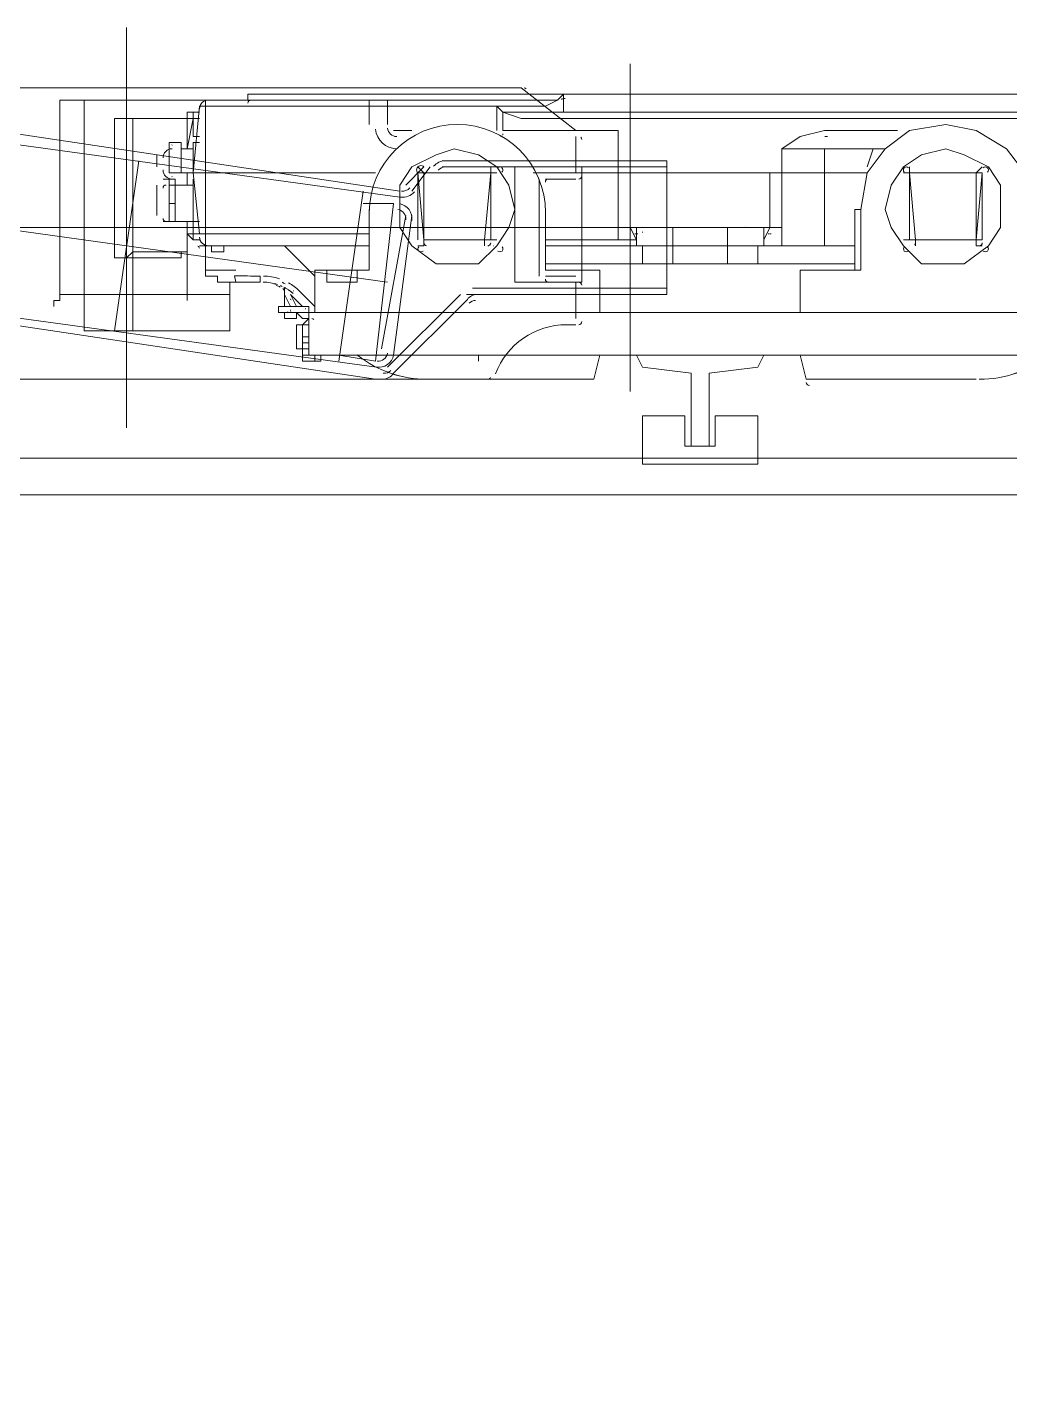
# Model space of a CAD drawing. Header units: millimetres. Extents: x -14819 to 43195, y -10328 to 20814.
# Drawn here: x 17872.6 to 17939.1, y 3873.6 to 3966.2 of the extents above; entities that cross this region are included whole.
import ezdxf

# ---------------------------------------------------------------- set-up
doc = ezdxf.new("R2010")
doc.units = ezdxf.units.MM
doc.layers.add('PDF _Géométrie', color=7, linetype='Continuous', true_color=0x231f20)

msp = doc.modelspace()

# ---------------------------------------------------------------- linework, layer by layer
at = {"layer": 'PDF _Géométrie', "color": 0, "lineweight": 0}
for points in [[(17879.313, 3939.083), (17879.313, 3966.183)], [(17879.313, 3939.083), (17879.313, 3966.183)], [(17913.398, 3963.719), (17913.398, 3941.547)], [(17913.398, 3963.719), (17913.398, 3941.547)], [(17909.702, 3959.209), (17906.006, 3962.08), (17851.394, 3962.08), (17849.337, 3959.209), (17849.337, 3956.332)], [(17909.702, 3959.209), (17906.006, 3962.08), (17851.394, 3962.08), (17849.337, 3959.209), (17849.337, 3956.332)], [(17886.299, 3961.26), (17874.798, 3961.26), (17874.798, 3949.352), (17874.798, 3947.702), (17874.385, 3947.702), (17874.385, 3947.295)], [(17886.299, 3961.26), (17874.798, 3961.26), (17874.798, 3949.352), (17874.798, 3947.702), (17874.385, 3947.702), (17874.385, 3947.295)], [(17886.706, 3948.94), (17886.299, 3948.94), (17886.299, 3945.656), (17876.442, 3945.656), (17876.442, 3961.26)], [(17886.706, 3948.94), (17886.299, 3948.94), (17886.299, 3945.656), (17876.442, 3945.656), (17876.442, 3961.26)], [(17882.19, 3957.971), (17882.19, 3957.564), (17882.19, 3957.152), (17882.19, 3956.739), (17882.19, 3956.332), (17883.009, 3956.332), (17883.829, 3956.332), (17884.241, 3960.848), (17884.654, 3960.848), (17884.654, 3961.26), (17906.419, 3961.26), (17908.47, 3961.26)], [(17882.19, 3957.971), (17882.19, 3957.564), (17882.19, 3957.152), (17882.19, 3956.739), (17882.19, 3956.332), (17883.009, 3956.332), (17883.829, 3956.332), (17884.241, 3960.848), (17884.654, 3960.848), (17884.654, 3961.26), (17906.419, 3961.26), (17908.47, 3961.26)], [(17895.737, 3961.26), (17895.737, 3960.848), (17884.654, 3960.848), (17884.654, 3956.332), (17883.829, 3956.332), (17883.416, 3956.332), (17883.416, 3955.513), (17883.416, 3956.332), (17883.416, 3955.513)], [(17895.737, 3961.26), (17895.737, 3960.848), (17884.654, 3960.848), (17884.654, 3956.332), (17883.829, 3956.332), (17883.416, 3956.332), (17883.416, 3955.513), (17883.416, 3956.332), (17883.416, 3955.513)], [(17886.299, 3961.26), (17886.299, 3961.26)], [(17886.299, 3961.26), (17886.299, 3961.26)], [(17887.525, 3961.26), (17887.525, 3961.667), (17948.715, 3961.667), (17949.122, 3960.435)], [(17887.525, 3961.26), (17887.525, 3961.667), (17948.715, 3961.667), (17949.122, 3960.435)], [(17896.969, 3961.26), (17896.969, 3960.848), (17896.149, 3960.848), (17895.737, 3960.848), (17895.737, 3959.616)], [(17896.969, 3961.26), (17896.969, 3960.848), (17896.149, 3960.848), (17895.737, 3960.848), (17895.737, 3959.616)], [(17908.877, 3960.435), (17908.877, 3960.848), (17908.877, 3961.667), (17908.47, 3961.26), (17907.651, 3960.848), (17906.419, 3960.848), (17896.969, 3960.848), (17896.969, 3959.616)], [(17908.877, 3960.435), (17908.877, 3960.848), (17908.877, 3961.667), (17908.47, 3961.26), (17907.651, 3960.848), (17906.419, 3960.848), (17896.969, 3960.848), (17896.969, 3959.616)], [(17904.367, 3960.848), (17904.774, 3960.435), (17904.367, 3960.848), (17904.367, 3959.209)], [(17904.367, 3960.848), (17904.774, 3960.435), (17904.367, 3960.848), (17904.367, 3959.209)], [(17908.877, 3961.667), (17908.877, 3961.667)], [(17908.877, 3961.667), (17908.877, 3961.667)], [(17908.877, 3961.667), (17908.877, 3961.667)], [(17908.877, 3961.667), (17908.877, 3961.667)], [(17908.877, 3961.667), (17908.877, 3961.667)], [(17908.877, 3961.667), (17908.877, 3961.667)], [(17908.877, 3961.667), (17908.877, 3961.667)], [(17908.877, 3961.667), (17908.877, 3961.667)], [(17862.07, 3960.435), (17864.941, 3960.022), (17897.794, 3955.1)], [(17862.07, 3960.435), (17864.941, 3960.022), (17897.794, 3955.1)], [(17883.009, 3950.991), (17883.009, 3950.579), (17878.494, 3950.579), (17878.494, 3960.022), (17883.416, 3960.022), (17883.829, 3960.022), (17883.416, 3957.971), (17883.416, 3959.616)], [(17883.009, 3950.991), (17883.009, 3950.579), (17878.494, 3950.579), (17878.494, 3960.022), (17883.416, 3960.022), (17883.829, 3960.022), (17883.416, 3957.971), (17883.416, 3959.616)], [(17879.726, 3960.022), (17879.726, 3950.991), (17883.416, 3950.991), (17883.416, 3953.043), (17883.416, 3947.702), (17883.416, 3952.223), (17883.416, 3953.043)], [(17879.726, 3960.022), (17879.726, 3950.991), (17883.416, 3950.991), (17883.416, 3953.043), (17883.416, 3947.702), (17883.416, 3952.223), (17883.416, 3953.043)], [(17883.416, 3960.022), (17883.416, 3957.971), (17883.416, 3960.435), (17883.829, 3960.435), (17884.241, 3960.435)], [(17883.416, 3960.022), (17883.416, 3957.971), (17883.416, 3960.435), (17883.829, 3960.435), (17884.241, 3960.435)], [(17884.241, 3958.796), (17883.829, 3958.796), (17883.829, 3960.022), (17884.241, 3960.022), (17883.829, 3960.022), (17883.829, 3960.435)], [(17884.241, 3958.796), (17883.829, 3958.796), (17883.829, 3960.022), (17884.241, 3960.022), (17883.829, 3960.022), (17883.829, 3960.435)], [(17883.829, 3960.022), (17883.829, 3960.022)], [(17883.829, 3960.022), (17883.829, 3960.022)], [(17945.019, 3960.435), (17945.019, 3960.022), (17943.374, 3960.022), (17906.006, 3960.022), (17904.774, 3960.435), (17906.419, 3960.435), (17951.999, 3960.435), (17952.818, 3960.435), (17952.818, 3956.332), (17952.818, 3952.223), (17952.406, 3951.811), (17951.999, 3951.811)], [(17912.579, 3951.811), (17912.579, 3956.332), (17912.579, 3959.209), (17904.774, 3959.209), (17904.774, 3960.435)], [(17945.019, 3960.435), (17945.019, 3960.022), (17943.374, 3960.022), (17906.006, 3960.022), (17904.774, 3960.435), (17906.419, 3960.435), (17951.999, 3960.435), (17952.818, 3960.435), (17952.818, 3956.332), (17952.818, 3952.223), (17952.406, 3951.811), (17951.999, 3951.811)], [(17912.579, 3951.811), (17912.579, 3956.332), (17912.579, 3959.209), (17904.774, 3959.209), (17904.774, 3960.435)], [(17861.652, 3959.616), (17864.941, 3959.209), (17897.794, 3954.687)], [(17861.652, 3959.616), (17864.941, 3959.209), (17897.794, 3954.687)], [(17883.416, 3959.616), (17883.416, 3959.616)], [(17883.416, 3959.616), (17883.416, 3959.616)], [(17883.416, 3959.209), (17883.416, 3959.209)], [(17883.416, 3959.209), (17883.416, 3959.209)], [(17898.619, 3959.209), (17897.381, 3959.209)], [(17898.619, 3959.209), (17897.381, 3959.209)], [(17931.467, 3959.209), (17926.544, 3959.209), (17924.894, 3958.796), (17923.662, 3957.971)], [(17931.467, 3959.209), (17926.544, 3959.209), (17924.894, 3958.796), (17923.662, 3957.971)], [(17929.002, 3953.868), (17929.415, 3956.332), (17930.641, 3957.971), (17932.292, 3959.209), (17934.75, 3959.616), (17936.802, 3959.209), (17938.859, 3957.971), (17940.091, 3956.332), (17940.498, 3953.868), (17940.498, 3949.759), (17944.2, 3949.759), (17944.2, 3946.888)], [(17929.002, 3953.868), (17929.415, 3956.332), (17930.641, 3957.971), (17932.292, 3959.209), (17934.75, 3959.616), (17936.802, 3959.209), (17938.859, 3957.971), (17940.091, 3956.332), (17940.498, 3953.868), (17940.498, 3949.759), (17944.2, 3949.759), (17944.2, 3946.888)], [(17882.19, 3958.384), (17882.19, 3958.384)], [(17882.19, 3958.384), (17882.19, 3958.384)], [(17883.009, 3956.332), (17883.009, 3958.384)], [(17883.009, 3956.332), (17883.009, 3958.384)], [(17883.829, 3958.796), (17883.829, 3958.796)], [(17883.829, 3958.796), (17883.829, 3958.796)], [(17884.241, 3952.223), (17883.829, 3956.332), (17883.829, 3958.384), (17884.241, 3958.384)], [(17884.241, 3952.223), (17883.829, 3956.332), (17883.829, 3958.384), (17884.241, 3958.384)], [(17906.831, 3956.332), (17909.702, 3956.332), (17909.702, 3958.796)], [(17906.831, 3956.332), (17909.702, 3956.332), (17909.702, 3958.796)], [(17878.494, 3945.656), (17880.138, 3957.152)], [(17878.494, 3945.656), (17880.138, 3957.152)], [(17879.726, 3945.656), (17879.726, 3957.152)], [(17879.726, 3945.656), (17879.726, 3957.152)], [(17881.365, 3957.564), (17881.365, 3956.739)], [(17881.365, 3957.564), (17881.365, 3956.739)], [(17882.19, 3957.971), (17882.19, 3957.971)], [(17882.19, 3957.971), (17882.19, 3957.971)], [(17882.19, 3957.564), (17882.19, 3957.564)], [(17882.19, 3957.564), (17882.19, 3957.564)], [(17883.829, 3957.971), (17883.009, 3957.971)], [(17883.829, 3957.971), (17883.009, 3957.971)], [(17883.416, 3957.971), (17883.416, 3957.971)], [(17883.416, 3957.971), (17883.416, 3957.971)], [(17897.381, 3957.971), (17897.381, 3957.971)], [(17897.381, 3957.971), (17897.381, 3957.971)], [(17902.316, 3948.114), (17915.862, 3948.114), (17915.862, 3957.152), (17900.671, 3957.152)], [(17902.316, 3948.114), (17915.862, 3948.114), (17915.862, 3957.152), (17900.671, 3957.152)], [(17929.415, 3956.739), (17929.828, 3957.971), (17926.544, 3957.971), (17923.662, 3957.971), (17923.662, 3956.332), (17912.579, 3956.332), (17909.702, 3956.332)], [(17929.415, 3956.739), (17929.828, 3957.971), (17926.544, 3957.971), (17923.662, 3957.971), (17923.662, 3956.332), (17912.579, 3956.332), (17909.702, 3956.332)], [(17926.544, 3957.971), (17926.544, 3956.332), (17926.544, 3951.811), (17926.544, 3951.404)], [(17926.544, 3957.971), (17926.544, 3956.332), (17926.544, 3951.811), (17926.544, 3951.404)], [(17929.828, 3957.971), (17930.234, 3957.971), (17930.641, 3957.971)], [(17929.828, 3957.971), (17930.234, 3957.971), (17930.641, 3957.971)], [(17930.234, 3957.971), (17930.234, 3957.971)], [(17930.234, 3957.971), (17930.234, 3957.971)], [(17882.19, 3956.739), (17882.19, 3956.739)], [(17882.19, 3956.739), (17882.19, 3956.739)], [(17896.149, 3956.332), (17884.654, 3956.332), (17884.654, 3952.223), (17884.241, 3952.223), (17883.829, 3952.223), (17883.829, 3953.043), (17883.829, 3955.919), (17883.829, 3955.513), (17883.009, 3955.513), (17882.603, 3955.513), (17882.19, 3955.513), (17882.19, 3955.919)], [(17882.19, 3956.332), (17882.19, 3956.332)], [(17882.19, 3956.332), (17882.19, 3956.332)], [(17882.19, 3956.332), (17882.19, 3956.332)], [(17896.149, 3956.332), (17884.654, 3956.332), (17884.654, 3952.223), (17884.241, 3952.223), (17883.829, 3952.223), (17883.829, 3953.043), (17883.829, 3955.919), (17883.829, 3955.513), (17883.009, 3955.513), (17882.603, 3955.513), (17882.19, 3955.513), (17882.19, 3955.919)], [(17882.19, 3956.332), (17882.19, 3956.332)], [(17882.19, 3956.332), (17882.19, 3956.332)], [(17882.19, 3956.332), (17882.19, 3956.332)], [(17883.416, 3956.332), (17883.416, 3956.332)], [(17883.416, 3956.332), (17883.416, 3956.332)], [(17883.416, 3956.332), (17883.416, 3956.332)], [(17883.416, 3956.332), (17883.416, 3956.332)], [(17883.829, 3956.332), (17883.829, 3956.332)], [(17883.829, 3956.332), (17883.829, 3956.332)], [(17898.619, 3955.1), (17899.846, 3956.739)], [(17898.619, 3955.1), (17899.846, 3956.739)], [(17899.026, 3956.739), (17899.433, 3956.332), (17899.433, 3951.811), (17903.542, 3951.811), (17903.954, 3956.332), (17903.954, 3951.811), (17903.542, 3951.811), (17903.542, 3951.404)], [(17899.026, 3956.739), (17899.433, 3956.332), (17899.433, 3951.811), (17903.542, 3951.811), (17903.954, 3956.332), (17903.954, 3951.811), (17903.542, 3951.811), (17903.542, 3951.404)], [(17899.026, 3956.332), (17899.026, 3956.332)], [(17903.954, 3956.332), (17904.367, 3956.332), (17899.026, 3956.332), (17899.026, 3951.811)], [(17899.026, 3956.332), (17899.026, 3956.332)], [(17903.954, 3956.332), (17904.367, 3956.332), (17899.026, 3956.332), (17899.026, 3951.811)], [(17900.671, 3956.739), (17915.862, 3956.739)], [(17900.671, 3956.739), (17915.862, 3956.739)], [(17903.954, 3956.739), (17903.954, 3956.332), (17903.954, 3951.811), (17904.367, 3951.811)], [(17903.954, 3956.739), (17903.954, 3956.332), (17903.954, 3951.811), (17904.367, 3951.811)], [(17913.398, 3956.332), (17913.398, 3952.636), (17913.811, 3951.811)], [(17913.398, 3956.332), (17913.398, 3952.636), (17913.811, 3951.811)], [(17928.596, 3951.404), (17922.435, 3951.404), (17922.435, 3951.811), (17922.842, 3952.636), (17922.842, 3956.332)], [(17928.596, 3951.404), (17922.435, 3951.404), (17922.435, 3951.811), (17922.842, 3952.636), (17922.842, 3956.332)], [(17929.415, 3956.332), (17926.544, 3956.332), (17923.662, 3956.332), (17923.662, 3951.811), (17923.662, 3951.404)], [(17929.415, 3956.332), (17926.544, 3956.332), (17923.662, 3956.332), (17923.662, 3951.811), (17923.662, 3951.404)], [(17932.292, 3956.739), (17932.292, 3956.332), (17931.879, 3956.332), (17937.214, 3956.332), (17936.802, 3951.811), (17936.802, 3956.332), (17937.214, 3956.739)], [(17932.292, 3956.739), (17932.292, 3956.332), (17931.879, 3956.332), (17937.214, 3956.332), (17936.802, 3951.811), (17936.802, 3956.332), (17937.214, 3956.739)], [(17932.292, 3956.332), (17932.292, 3951.811), (17932.292, 3956.332), (17932.699, 3951.811), (17932.292, 3951.811), (17931.879, 3951.811)], [(17932.292, 3956.332), (17932.292, 3951.811), (17932.292, 3956.332), (17932.699, 3951.811), (17932.292, 3951.811), (17931.879, 3951.811)], [(17937.214, 3956.332), (17937.214, 3951.811), (17936.802, 3951.811)], [(17937.214, 3956.332), (17937.214, 3951.811), (17936.802, 3951.811)], [(17937.214, 3956.332), (17937.214, 3956.332)], [(17937.214, 3956.332), (17937.214, 3956.332)], [(17881.365, 3955.513), (17881.365, 3953.455)], [(17881.365, 3955.513), (17881.365, 3953.455)], [(17881.777, 3955.919), (17882.19, 3955.919), (17882.603, 3955.919), (17882.603, 3955.513), (17882.603, 3955.1), (17882.603, 3954.275), (17882.603, 3953.455), (17882.603, 3953.043), (17882.19, 3953.043), (17881.777, 3953.043)], [(17881.777, 3955.919), (17882.19, 3955.919), (17882.603, 3955.919), (17882.603, 3955.513), (17882.603, 3955.1), (17882.603, 3954.275), (17882.603, 3953.455), (17882.603, 3953.043), (17882.19, 3953.043), (17881.777, 3953.043)], [(17882.19, 3955.919), (17882.19, 3955.919)], [(17882.19, 3955.919), (17882.19, 3955.919)], [(17884.241, 3953.043), (17883.829, 3953.043), (17883.009, 3953.043), (17882.603, 3953.043), (17882.19, 3953.043), (17882.19, 3954.275), (17882.19, 3955.513)], [(17884.241, 3953.043), (17883.829, 3953.043), (17883.009, 3953.043), (17882.603, 3953.043), (17882.19, 3953.043), (17882.19, 3954.275), (17882.19, 3955.513)], [(17883.009, 3955.513), (17883.009, 3955.513)], [(17883.009, 3955.513), (17883.009, 3955.513)], [(17883.829, 3955.919), (17883.829, 3955.919)], [(17883.829, 3955.919), (17883.829, 3955.919)], [(17883.829, 3955.513), (17883.829, 3955.1), (17883.829, 3954.275), (17883.829, 3953.455), (17883.829, 3953.043)], [(17883.829, 3955.513), (17883.829, 3955.1), (17883.829, 3954.275), (17883.829, 3953.455), (17883.829, 3953.043)], [(17907.238, 3949.352), (17907.238, 3955.919)], [(17907.238, 3949.352), (17907.238, 3955.919)], [(17907.651, 3955.919), (17909.702, 3955.919)], [(17907.651, 3955.919), (17909.702, 3955.919)], [(17895.33, 3955.1), (17893.685, 3943.599)], [(17895.33, 3955.1), (17893.685, 3943.599)], [(17896.969, 3948.94), (17861.652, 3953.868)], [(17896.969, 3948.94), (17861.652, 3953.868)], [(17882.19, 3954.275), (17882.19, 3954.275)], [(17882.19, 3954.275), (17882.19, 3954.275)], [(17882.603, 3954.275), (17882.603, 3954.275)], [(17882.603, 3954.275), (17882.603, 3954.275)], [(17883.829, 3954.275), (17883.829, 3954.275)], [(17883.829, 3954.275), (17883.829, 3954.275)], [(17893.685, 3944.006), (17896.149, 3943.599), (17897.381, 3954.275), (17895.33, 3954.275)], [(17893.685, 3944.006), (17896.149, 3943.599), (17897.381, 3954.275), (17895.33, 3954.275)], [(17895.737, 3953.868), (17895.737, 3953.868)], [(17895.737, 3953.868), (17895.737, 3953.868)], [(17896.562, 3944.424), (17898.207, 3953.455)], [(17896.562, 3944.424), (17898.207, 3953.455)], [(17911.341, 3946.888), (17911.341, 3949.759), (17907.651, 3949.759), (17907.651, 3953.868)], [(17911.341, 3946.888), (17911.341, 3949.759), (17907.651, 3949.759), (17907.651, 3953.868)], [(17924.894, 3949.759), (17928.596, 3949.759), (17928.596, 3953.868), (17929.002, 3953.868), (17929.002, 3949.759), (17924.894, 3949.759), (17924.894, 3946.888)], [(17924.894, 3949.759), (17928.596, 3949.759), (17928.596, 3953.868), (17929.002, 3953.868), (17929.002, 3949.759), (17924.894, 3949.759), (17924.894, 3946.888)], [(17923.662, 3952.636), (17834.965, 3952.636)], [(17923.662, 3952.636), (17834.965, 3952.636)], [(17846.053, 3952.636), (17912.166, 3952.636)], [(17846.053, 3952.636), (17912.166, 3952.636)], [(17882.19, 3953.043), (17882.19, 3953.043)], [(17882.19, 3953.043), (17882.19, 3953.043)], [(17882.19, 3953.043), (17882.19, 3953.043)], [(17882.19, 3953.043), (17882.19, 3953.043)], [(17882.603, 3953.043), (17882.603, 3953.043)], [(17882.603, 3953.043), (17882.603, 3953.043)], [(17883.009, 3953.043), (17883.009, 3953.043)], [(17883.009, 3953.043), (17883.009, 3953.043)], [(17883.829, 3953.043), (17883.829, 3953.043)], [(17883.829, 3953.043), (17883.829, 3953.043)], [(17908.063, 3952.636), (17908.063, 3952.636)], [(17908.063, 3952.636), (17908.063, 3952.636)], [(17922.435, 3952.636), (17922.435, 3951.404), (17913.811, 3951.404), (17913.811, 3952.636), (17914.218, 3952.636), (17915.037, 3952.636)], [(17913.811, 3952.636), (17913.811, 3952.636)], [(17913.811, 3952.636), (17913.811, 3952.636)], [(17922.435, 3952.636), (17922.435, 3951.404), (17913.811, 3951.404), (17913.811, 3952.636), (17914.218, 3952.636), (17915.037, 3952.636)], [(17913.811, 3952.636), (17913.811, 3952.636)], [(17913.811, 3952.636), (17913.811, 3952.636)], [(17915.45, 3952.636), (17915.862, 3952.636), (17920.384, 3952.636), (17920.785, 3952.636)], [(17915.45, 3952.636), (17915.45, 3952.636)], [(17915.45, 3952.636), (17915.862, 3952.636), (17920.384, 3952.636), (17920.785, 3952.636)], [(17915.45, 3952.636), (17915.45, 3952.636)], [(17915.862, 3952.636), (17915.862, 3952.636)], [(17915.862, 3952.636), (17915.862, 3952.636)], [(17919.971, 3952.636), (17919.971, 3951.404), (17919.971, 3950.172), (17916.275, 3950.172), (17916.275, 3951.404), (17916.275, 3952.636)], [(17919.971, 3952.636), (17919.971, 3951.404), (17919.971, 3950.172), (17916.275, 3950.172), (17916.275, 3951.404), (17916.275, 3952.636)], [(17921.197, 3952.636), (17922.023, 3952.636)], [(17921.197, 3952.636), (17922.023, 3952.636)], [(17922.435, 3952.636), (17922.435, 3952.636)], [(17922.435, 3952.636), (17922.435, 3952.636)], [(17883.829, 3951.811), (17883.829, 3952.223), (17883.416, 3952.223), (17883.829, 3951.811), (17884.241, 3951.811)], [(17883.829, 3951.811), (17883.829, 3952.223), (17883.416, 3952.223), (17883.829, 3951.811), (17884.241, 3951.811)], [(17883.829, 3951.811), (17883.829, 3951.811)], [(17883.829, 3951.811), (17883.829, 3951.811)], [(17884.241, 3952.223), (17884.241, 3952.223)], [(17884.241, 3952.223), (17884.241, 3952.223)], [(17884.241, 3952.223), (17884.241, 3952.223)], [(17884.241, 3952.223), (17884.241, 3952.223)], [(17884.241, 3951.811), (17884.241, 3951.811)], [(17884.241, 3951.811), (17884.241, 3951.811)], [(17895.737, 3952.223), (17884.654, 3952.223), (17884.654, 3951.404), (17895.737, 3951.404)], [(17895.737, 3952.223), (17884.654, 3952.223), (17884.654, 3951.404), (17895.737, 3951.404)], [(17899.026, 3951.811), (17899.026, 3951.811)], [(17899.026, 3951.811), (17899.026, 3951.811)], [(17899.433, 3951.811), (17899.433, 3951.811)], [(17899.433, 3951.811), (17899.433, 3951.811)], [(17903.954, 3951.811), (17903.954, 3951.811)], [(17903.954, 3951.811), (17903.954, 3951.811)], [(17913.811, 3952.223), (17913.811, 3951.811), (17912.579, 3951.811), (17909.702, 3951.811), (17907.651, 3951.811)], [(17913.811, 3952.223), (17913.811, 3951.811), (17912.579, 3951.811), (17909.702, 3951.811), (17907.651, 3951.811)], [(17913.811, 3951.811), (17913.811, 3951.811)], [(17913.811, 3951.811), (17913.811, 3951.811)], [(17922.435, 3951.811), (17922.435, 3951.811)], [(17922.435, 3951.811), (17922.435, 3951.811)], [(17936.802, 3951.811), (17936.802, 3951.811)], [(17936.802, 3951.811), (17936.802, 3951.811)], [(17937.214, 3951.811), (17937.214, 3951.811)], [(17937.214, 3951.811), (17937.214, 3951.811)], [(17879.726, 3950.991), (17879.313, 3950.579), (17878.494, 3950.579)], [(17879.726, 3950.991), (17879.313, 3950.579), (17878.494, 3950.579)], [(17884.241, 3951.404), (17885.067, 3951.404), (17885.067, 3950.991), (17885.886, 3950.991), (17885.886, 3951.404), (17889.989, 3951.404), (17892.046, 3949.352)], [(17884.241, 3951.404), (17884.241, 3951.404)], [(17884.241, 3951.404), (17884.241, 3951.404)], [(17884.241, 3951.404), (17885.067, 3951.404), (17885.067, 3950.991), (17885.886, 3950.991), (17885.886, 3951.404), (17889.989, 3951.404), (17892.046, 3949.352)], [(17884.241, 3951.404), (17884.241, 3951.404)], [(17884.241, 3951.404), (17884.241, 3951.404)], [(17885.067, 3950.991), (17885.067, 3950.991)], [(17885.067, 3950.991), (17885.067, 3950.991)], [(17885.886, 3950.991), (17885.886, 3950.991)], [(17885.886, 3950.991), (17885.886, 3950.991)], [(17903.954, 3951.404), (17903.954, 3951.404)], [(17903.954, 3951.404), (17903.954, 3951.404)], [(17928.596, 3950.172), (17907.651, 3950.172), (17914.218, 3950.172), (17914.218, 3951.404), (17907.651, 3951.404)], [(17928.596, 3950.172), (17907.651, 3950.172), (17914.218, 3950.172), (17914.218, 3951.404), (17907.651, 3951.404)], [(17919.971, 3951.404), (17916.275, 3951.404)], [(17919.971, 3951.404), (17916.275, 3951.404)], [(17922.023, 3951.404), (17922.023, 3950.172), (17920.384, 3950.172)], [(17922.023, 3951.404), (17922.023, 3950.172), (17920.384, 3950.172)], [(17932.292, 3951.404), (17932.292, 3951.404)], [(17932.292, 3951.404), (17932.292, 3951.404)], [(17886.706, 3949.759), (17884.654, 3949.759)], [(17886.706, 3949.759), (17884.654, 3949.759)], [(17886.706, 3949.759), (17886.706, 3949.759)], [(17886.706, 3949.759), (17886.706, 3949.759)], [(17892.046, 3949.759), (17892.046, 3949.759)], [(17892.046, 3949.759), (17892.046, 3949.759)], [(17892.046, 3946.888), (17892.046, 3949.759)], [(17892.046, 3949.759), (17892.046, 3949.759)], [(17892.046, 3949.759), (17892.046, 3949.759)], [(17892.046, 3949.759), (17892.046, 3949.759)], [(17892.046, 3946.888), (17892.046, 3949.759)], [(17892.046, 3949.759), (17892.046, 3949.759)], [(17892.872, 3949.759), (17892.872, 3949.759)], [(17892.872, 3949.759), (17892.872, 3949.759)], [(17892.872, 3949.759), (17892.872, 3949.759)], [(17892.872, 3949.759), (17892.872, 3949.759)], [(17894.923, 3949.759), (17894.923, 3949.759)], [(17894.923, 3949.759), (17894.923, 3949.759)], [(17894.923, 3949.759), (17894.923, 3949.759)], [(17894.923, 3949.759), (17894.923, 3949.759)], [(17895.737, 3949.759), (17895.737, 3949.759)], [(17895.737, 3949.759), (17895.737, 3949.759)], [(17911.341, 3949.759), (17911.341, 3949.759)], [(17911.341, 3949.759), (17911.341, 3949.759)], [(17916.275, 3950.172), (17914.218, 3950.172), (17915.862, 3950.172)], [(17914.218, 3950.172), (17914.218, 3950.172)], [(17916.275, 3950.172), (17914.218, 3950.172), (17915.862, 3950.172)], [(17914.218, 3950.172), (17914.218, 3950.172)], [(17915.862, 3950.172), (17915.862, 3950.172)], [(17915.862, 3950.172), (17915.862, 3950.172)], [(17920.384, 3950.172), (17920.384, 3950.172)], [(17920.384, 3950.172), (17920.384, 3950.172)], [(17922.023, 3950.172), (17922.023, 3950.172)], [(17922.023, 3950.172), (17922.023, 3950.172)], [(17924.894, 3949.759), (17924.894, 3949.759)], [(17924.894, 3949.759), (17924.894, 3949.759)], [(17924.894, 3949.759), (17924.894, 3949.759)], [(17924.894, 3949.759), (17924.894, 3949.759)], [(17885.474, 3948.94), (17885.886, 3948.94), (17886.299, 3948.94)], [(17885.474, 3948.94), (17885.886, 3948.94), (17886.299, 3948.94)], [(17885.886, 3948.94), (17885.886, 3948.94)], [(17885.886, 3948.94), (17885.886, 3948.94)], [(17885.886, 3948.94), (17885.886, 3948.94)], [(17885.886, 3948.94), (17885.886, 3948.94)], [(17886.299, 3948.94), (17886.299, 3948.94)], [(17886.299, 3948.94), (17886.299, 3948.94)], [(17886.706, 3948.94), (17886.706, 3948.94)], [(17886.706, 3948.94), (17886.706, 3948.94)], [(17892.872, 3948.94), (17892.872, 3948.94)], [(17892.872, 3948.94), (17892.872, 3948.94)], [(17894.923, 3948.94), (17894.923, 3948.94)], [(17894.923, 3948.94), (17894.923, 3948.94)], [(17909.702, 3949.352), (17907.651, 3949.352)], [(17909.702, 3949.352), (17907.651, 3949.352)], [(17909.702, 3946.476), (17909.702, 3948.94)], [(17909.702, 3946.476), (17909.702, 3948.94)], [(17896.149, 3942.367), (17863.302, 3947.295), (17857.961, 3948.114), (17843.996, 3948.114)], [(17896.149, 3942.367), (17863.302, 3947.295), (17857.961, 3948.114), (17843.996, 3948.114)], [(17874.798, 3948.114), (17883.416, 3948.114), (17886.299, 3948.114)], [(17874.798, 3948.114), (17883.416, 3948.114), (17886.299, 3948.114)], [(17883.416, 3948.114), (17883.416, 3948.114)], [(17883.416, 3948.114), (17883.416, 3948.114)], [(17944.607, 3946.888), (17891.634, 3946.888), (17889.582, 3946.888), (17889.582, 3947.295), (17891.221, 3947.295), (17890.402, 3948.114), (17890.814, 3947.295), (17890.402, 3947.295), (17889.989, 3948.114), (17889.989, 3948.527), (17889.989, 3947.295)], [(17944.607, 3946.888), (17891.634, 3946.888), (17889.582, 3946.888), (17889.582, 3947.295), (17891.221, 3947.295), (17890.402, 3948.114), (17890.814, 3947.295), (17890.402, 3947.295), (17889.989, 3948.114), (17889.989, 3948.527), (17889.989, 3947.295)], [(17889.989, 3948.527), (17889.989, 3948.527)], [(17889.989, 3948.527), (17889.989, 3948.527)], [(17889.989, 3948.527), (17889.989, 3948.527)], [(17889.989, 3948.527), (17889.989, 3948.527)], [(17890.402, 3948.114), (17890.402, 3948.114)], [(17890.402, 3948.114), (17890.402, 3948.114)], [(17892.046, 3947.295), (17890.814, 3948.527)], [(17892.046, 3947.295), (17890.814, 3948.527)], [(17892.453, 3944.006), (17892.453, 3943.599), (17892.046, 3943.599), (17892.046, 3944.006), (17891.634, 3944.006), (17944.607, 3944.006), (17944.607, 3946.888), (17945.839, 3948.114)], [(17892.453, 3944.006), (17892.453, 3943.599), (17892.046, 3943.599), (17892.046, 3944.006), (17891.634, 3944.006), (17944.607, 3944.006), (17944.607, 3946.888), (17945.839, 3948.114)], [(17901.897, 3948.114), (17896.969, 3943.192)], [(17901.897, 3948.114), (17896.969, 3943.192)], [(17915.862, 3948.527), (17902.722, 3948.527)], [(17915.862, 3948.527), (17902.722, 3948.527)], [(17915.862, 3948.114), (17902.722, 3948.114)], [(17915.862, 3948.114), (17902.722, 3948.114)], [(17883.416, 3947.702), (17883.416, 3947.702)], [(17883.416, 3947.702), (17883.416, 3947.702)], [(17889.989, 3947.295), (17889.989, 3947.295)], [(17889.989, 3947.295), (17889.989, 3947.295)], [(17890.402, 3947.295), (17890.402, 3947.295)], [(17890.402, 3947.295), (17890.402, 3947.295)], [(17890.814, 3947.295), (17891.221, 3947.295), (17891.634, 3947.295), (17891.634, 3946.888), (17891.634, 3944.006), (17891.634, 3944.424), (17890.814, 3944.424), (17890.814, 3945.244), (17890.814, 3946.063), (17891.634, 3946.063)], [(17890.814, 3947.295), (17891.221, 3947.295), (17891.634, 3947.295), (17891.634, 3946.888), (17891.634, 3944.006), (17891.634, 3944.424), (17890.814, 3944.424), (17890.814, 3945.244), (17890.814, 3946.063), (17891.634, 3946.063)], [(17891.221, 3947.295), (17891.221, 3947.295)], [(17891.221, 3947.295), (17891.221, 3947.295)], [(17891.221, 3947.295), (17891.221, 3947.295)], [(17891.221, 3947.295), (17891.221, 3947.295)], [(17891.221, 3947.295), (17891.221, 3947.295)], [(17891.221, 3947.295), (17891.221, 3947.295)], [(17891.221, 3947.295), (17891.221, 3947.295)], [(17891.221, 3947.295), (17891.221, 3947.295)], [(17891.221, 3947.295), (17891.221, 3947.295)], [(17891.221, 3947.295), (17891.221, 3947.295)], [(17891.634, 3947.295), (17891.634, 3947.295)], [(17891.634, 3947.295), (17891.634, 3947.295)], [(17891.634, 3947.295), (17891.634, 3947.295)], [(17891.634, 3947.295), (17891.634, 3947.295)], [(17889.989, 3946.888), (17889.989, 3946.476), (17890.814, 3946.476), (17890.814, 3946.888), (17891.221, 3946.476), (17891.634, 3946.476), (17891.221, 3946.063), (17891.634, 3946.476)], [(17889.989, 3946.888), (17889.989, 3946.476), (17890.814, 3946.476), (17890.814, 3946.888), (17891.221, 3946.476), (17891.634, 3946.476), (17891.221, 3946.063), (17891.634, 3946.476)], [(17889.989, 3946.476), (17889.989, 3946.476)], [(17889.989, 3946.476), (17889.989, 3946.476)], [(17890.814, 3946.476), (17890.814, 3946.476)], [(17890.814, 3946.476), (17890.814, 3946.476)], [(17891.221, 3946.888), (17891.221, 3946.888)], [(17891.221, 3946.888), (17891.221, 3946.888)], [(17891.221, 3946.476), (17891.221, 3946.476)], [(17891.221, 3946.476), (17891.221, 3946.476)], [(17892.046, 3943.599), (17891.221, 3943.599), (17891.221, 3944.006), (17891.634, 3944.006), (17891.221, 3944.006), (17891.221, 3944.424), (17891.221, 3946.063)], [(17891.221, 3946.063), (17891.221, 3946.063)], [(17891.221, 3946.063), (17891.221, 3946.063)], [(17892.046, 3943.599), (17891.221, 3943.599), (17891.221, 3944.006), (17891.634, 3944.006), (17891.221, 3944.006), (17891.221, 3944.424), (17891.221, 3946.063)], [(17891.221, 3946.063), (17891.221, 3946.063)], [(17891.221, 3946.063), (17891.221, 3946.063)], [(17891.634, 3946.888), (17891.634, 3946.888)], [(17891.634, 3946.888), (17891.634, 3946.888)], [(17891.634, 3946.888), (17891.634, 3946.888)], [(17891.634, 3946.888), (17891.634, 3946.888)], [(17891.634, 3946.888), (17891.634, 3946.888)], [(17891.634, 3946.888), (17891.634, 3946.888)], [(17891.634, 3946.888), (17891.634, 3946.888)], [(17891.634, 3946.888), (17891.634, 3946.888)], [(17891.634, 3946.888), (17891.634, 3946.888)], [(17891.634, 3946.888), (17891.634, 3946.888)], [(17891.634, 3946.888), (17891.634, 3946.888)], [(17891.634, 3946.888), (17891.634, 3946.888)], [(17891.634, 3946.476), (17891.634, 3946.476)], [(17891.634, 3946.476), (17891.634, 3946.476)], [(17891.634, 3946.063), (17891.634, 3946.063)], [(17891.634, 3946.063), (17891.634, 3946.063)], [(17891.634, 3946.063), (17891.634, 3946.063)], [(17891.634, 3946.063), (17891.634, 3946.063)], [(17891.634, 3946.063), (17891.634, 3946.063)], [(17891.634, 3946.063), (17891.634, 3946.063)], [(17891.634, 3946.063), (17891.634, 3946.063)], [(17891.634, 3946.063), (17891.634, 3946.063)], [(17891.634, 3946.063), (17891.634, 3946.063)], [(17891.634, 3946.063), (17891.634, 3946.063)], [(17891.634, 3946.063), (17891.634, 3946.063)], [(17891.634, 3946.063), (17891.634, 3946.063)], [(17892.046, 3946.888), (17892.046, 3946.888)], [(17892.046, 3946.888), (17892.046, 3946.888)], [(17908.877, 3946.063), (17909.702, 3946.063)], [(17908.877, 3946.063), (17909.702, 3946.063)], [(17911.341, 3946.888), (17911.341, 3946.888)], [(17911.341, 3946.888), (17911.341, 3946.888)], [(17924.894, 3946.888), (17924.894, 3946.888)], [(17924.894, 3946.888), (17924.894, 3946.888)], [(17890.814, 3945.244), (17890.814, 3945.244)], [(17890.814, 3945.244), (17890.814, 3945.244)], [(17890.814, 3945.244), (17890.814, 3945.244)], [(17890.814, 3945.244), (17890.814, 3945.244)], [(17891.221, 3944.831), (17891.634, 3944.831), (17891.634, 3945.244), (17891.221, 3945.244)], [(17891.221, 3944.831), (17891.634, 3944.831), (17891.634, 3945.244), (17891.221, 3945.244)], [(17891.634, 3944.424), (17891.634, 3944.424)], [(17891.634, 3944.424), (17891.634, 3944.424)], [(17891.634, 3944.424), (17891.634, 3944.424)], [(17891.634, 3944.424), (17891.634, 3944.424)], [(17891.634, 3944.424), (17891.634, 3944.424)], [(17891.634, 3944.424), (17891.634, 3944.424)], [(17891.634, 3944.424), (17891.634, 3944.424)], [(17891.634, 3944.424), (17891.634, 3944.424)], [(17891.221, 3944.006), (17891.221, 3944.006)], [(17891.221, 3944.006), (17891.221, 3944.006)], [(17892.046, 3944.006), (17892.046, 3944.006)], [(17892.046, 3944.006), (17892.046, 3944.006)], [(17892.453, 3944.006), (17892.453, 3944.006)], [(17892.453, 3944.006), (17892.453, 3944.006)], [(17903.129, 3943.599), (17903.129, 3944.006)], [(17903.129, 3943.599), (17903.129, 3944.006)], [(17910.934, 3942.367), (17911.341, 3944.006)], [(17910.934, 3942.367), (17911.341, 3944.006)], [(17918.326, 3944.006), (17938.452, 3944.006)], [(17918.326, 3944.006), (17938.452, 3944.006)], [(17925.306, 3942.367), (17936.802, 3942.367), (17925.306, 3942.367), (17924.894, 3944.006)], [(17925.306, 3942.367), (17936.802, 3942.367), (17925.306, 3942.367), (17924.894, 3944.006)], [(17853.446, 3942.367), (17903.542, 3942.367)], [(17853.446, 3942.367), (17903.542, 3942.367)], [(17910.934, 3942.367), (17910.934, 3942.367)], [(17910.934, 3942.367), (17910.934, 3942.367)], [(17925.306, 3942.367), (17925.306, 3942.367)], [(17925.306, 3942.367), (17925.306, 3942.367)], [(17925.306, 3942.367), (17925.306, 3942.367)], [(17925.306, 3942.367), (17925.306, 3942.367)], [(17981.156, 3910.333), (17981.156, 3796.176), (17833.32, 3796.176), (17833.32, 3937.032), (17981.156, 3937.032), (17981.156, 3910.333)], [(17981.156, 3798.64), (17835.784, 3798.64), (17835.784, 3934.562), (17981.156, 3934.562)], [(17981.156, 3798.64), (17835.784, 3798.64), (17835.784, 3934.562), (17981.156, 3934.562)]]:
    msp.add_lwpolyline(points, dxfattribs=at)
for points in [[(17883.009, 3958.384), (17882.19, 3958.384)], [(17882.19, 3957.971), (17882.19, 3958.384)], [(17883.009, 3958.384), (17882.19, 3958.384)], [(17882.19, 3957.971), (17882.19, 3958.384)], [(17901.49, 3957.971), (17900.258, 3957.564), (17898.619, 3956.739), (17897.794, 3955.513), (17897.794, 3952.636), (17898.619, 3951.404), (17900.258, 3950.172), (17901.49, 3950.172), (17903.129, 3950.172), (17904.367, 3951.404), (17905.186, 3952.636), (17905.593, 3953.868), (17905.186, 3955.513), (17904.367, 3956.739), (17903.129, 3957.564)], [(17901.49, 3957.971), (17900.258, 3957.564), (17898.619, 3956.739), (17897.794, 3955.513), (17897.794, 3952.636), (17898.619, 3951.404), (17900.258, 3950.172), (17901.49, 3950.172), (17903.129, 3950.172), (17904.367, 3951.404), (17905.186, 3952.636), (17905.593, 3953.868), (17905.186, 3955.513), (17904.367, 3956.739), (17903.129, 3957.564)], [(17934.75, 3957.971), (17933.105, 3957.564), (17931.879, 3956.739), (17931.054, 3955.513), (17930.641, 3953.868), (17931.054, 3952.636), (17931.879, 3951.404), (17933.105, 3950.172), (17934.75, 3950.172), (17935.988, 3950.172), (17937.627, 3951.404), (17938.452, 3952.636), (17938.452, 3955.513), (17937.627, 3956.739), (17935.988, 3957.564)], [(17934.75, 3957.971), (17933.105, 3957.564), (17931.879, 3956.739), (17931.054, 3955.513), (17930.641, 3953.868), (17931.054, 3952.636), (17931.879, 3951.404), (17933.105, 3950.172), (17934.75, 3950.172), (17935.988, 3950.172), (17937.627, 3951.404), (17938.452, 3952.636), (17938.452, 3955.513), (17937.627, 3956.739), (17935.988, 3957.564)], [(17910.115, 3948.94), (17905.593, 3948.94), (17905.593, 3956.739), (17910.115, 3956.739), (17910.115, 3952.636), (17908.063, 3952.636), (17910.115, 3952.636)], [(17910.115, 3948.94), (17905.593, 3948.94), (17905.593, 3956.739), (17910.115, 3956.739), (17910.115, 3952.636), (17908.063, 3952.636), (17910.115, 3952.636)], [(17882.603, 3954.275), (17882.19, 3954.275)], [(17882.603, 3954.275), (17882.19, 3954.275)], [(17895.737, 3949.759), (17895.737, 3953.868)], [(17895.737, 3949.759), (17895.737, 3953.868)], [(17892.046, 3949.759), (17892.872, 3949.759), (17894.923, 3949.759), (17895.737, 3949.759)], [(17892.046, 3949.759), (17892.872, 3949.759), (17894.923, 3949.759), (17895.737, 3949.759)], [(17892.872, 3949.759), (17892.872, 3948.94)], [(17892.872, 3949.759), (17892.872, 3948.94)], [(17894.923, 3949.759), (17894.923, 3948.94)], [(17894.923, 3949.759), (17894.923, 3948.94)], [(17894.923, 3948.94), (17892.872, 3948.94)], [(17894.923, 3948.94), (17892.872, 3948.94)], [(17891.221, 3946.063), (17891.634, 3946.063)], [(17891.221, 3946.063), (17891.634, 3946.063)], [(17922.435, 3944.006), (17922.023, 3943.192), (17918.739, 3942.779), (17918.739, 3937.851), (17917.507, 3937.851), (17917.507, 3942.779), (17914.218, 3943.192), (17913.811, 3944.006)], [(17922.435, 3944.006), (17922.023, 3943.192), (17918.739, 3942.779), (17918.739, 3937.851), (17917.507, 3937.851), (17917.507, 3942.779), (17914.218, 3943.192), (17913.811, 3944.006)], [(17910.934, 3942.367), (17899.433, 3942.367)], [(17910.934, 3942.367), (17899.433, 3942.367)], [(17922.023, 3939.903), (17922.023, 3936.619), (17914.218, 3936.619), (17914.218, 3939.903), (17917.094, 3939.903), (17917.094, 3937.851), (17919.146, 3937.851), (17919.146, 3939.903)], [(17922.023, 3939.903), (17922.023, 3936.619), (17914.218, 3936.619), (17914.218, 3939.903), (17917.094, 3939.903), (17917.094, 3937.851), (17919.146, 3937.851), (17919.146, 3939.903)]]:
    msp.add_lwpolyline(points, close=True, dxfattribs=at)
for points in [[(17898.207, 3955.513), (17899.433, 3956.739, 1.009907), (17899.026, 3956.332), (17899.433, 3951.811), (17899.433, 3951.404), (17899.026, 3951.404)], [(17898.207, 3955.513), (17899.433, 3956.739, 1.009907), (17899.026, 3956.332), (17899.433, 3951.811), (17899.433, 3951.404), (17899.026, 3951.404)], [(17843.584, 3948.527), (17857.961, 3948.527), (17863.302, 3947.702), (17896.213, 3943.198, 0.414143), (17897.381, 3944.006), (17898.619, 3953.455)], [(17843.584, 3948.527), (17857.961, 3948.527), (17863.302, 3947.702), (17896.213, 3943.198, 0.414143), (17897.381, 3944.006), (17898.619, 3953.455)], [(17937.214, 3951.404), (17936.802, 3951.404), (17936.802, 3951.811), (17932.699, 3951.811), (17932.699, 3951.404, -0.38165), (17932.699, 3951.601)], [(17937.214, 3951.404), (17936.802, 3951.404), (17936.802, 3951.811), (17932.699, 3951.811), (17932.699, 3951.404, -0.38165), (17932.699, 3951.601)], [(17888.35, 3948.94), (17886.706, 3948.94), (17886.618, 3949.37, 0.002669), (17888.35, 3949.352), (17888.35, 3948.94), (17885.474, 3948.94), (17885.474, 3949.352), (17884.654, 3949.352), (17884.654, 3949.759), (17884.654, 3951.404)], [(17888.35, 3948.94), (17886.706, 3948.94), (17886.618, 3949.37, 0.002669), (17888.35, 3949.352), (17888.35, 3948.94), (17885.474, 3948.94), (17885.474, 3949.352), (17884.654, 3949.352), (17884.654, 3949.759), (17884.654, 3951.404)], [(17902.926, 3948.114, 0.199461), (17902.316, 3947.702), (17897.381, 3942.779, -0.241448), (17896.626, 3942.378)], [(17902.926, 3948.114, 0.199461), (17902.316, 3947.702), (17897.381, 3942.779, -0.241448), (17896.626, 3942.378)], [(17894.964, 3943.982, 0.167655), (17899.642, 3942.367, -0.169611), (17894.964, 3943.982)], [(17894.964, 3943.982, 0.167655), (17899.642, 3942.367, -0.169611), (17894.964, 3943.982)]]:
    msp.add_lwpolyline(points, format="xyb", dxfattribs=at)
msp.add_lwpolyline([(17941.753, 3944.029, -0.170082), (17937.011, 3942.367, 0.169699)], format="xyb", close=True, dxfattribs=at)
msp.add_lwpolyline([(17941.753, 3944.029, -0.170082), (17937.011, 3942.367, 0.169699)], format="xyb", close=True, dxfattribs=at)
for centre, radius, start, end in [((17901.699, 3953.653), 5.963, 359.99466, 179.94573), ((17901.699, 3953.653), 5.963, 359.99466, 179.94573), ((17897.594, 3959.416), 1.445, 185.2317, 269.85253), ((17897.594, 3959.416), 1.445, 185.2317, 269.85253), ((17897.586, 3959.41), 0.614, 185.24091, 270.42731), ((17897.586, 3959.41), 0.614, 185.24091, 270.42731), ((17909.922, 3958.591), 0.193, 0.57581, 52.55428), ((17909.922, 3958.591), 0.193, 0.57581, 52.55428), ((17882.397, 3957.351), 0.62, 90.37573, 179.62427), ((17882.397, 3957.351), 0.62, 90.37573, 179.62427), ((17900.868, 3956.141), 1.01, 89.64863, 140.38516), ((17900.868, 3956.141), 1.01, 89.64863, 140.38516), ((17882.394, 3956.536), 0.616, 180.02876, 269.97124), ((17882.394, 3956.536), 0.616, 180.02876, 269.97124), ((17900.873, 3956.118), 0.621, 89.9305, 139.17041), ((17900.873, 3956.118), 0.621, 89.9305, 139.17041), ((17904.57, 3956.538), 0.203, 314.43519, 135.56481), ((17904.57, 3956.538), 0.203, 314.43519, 135.56481), ((17932.095, 3956.535), 0.215, 137.38843, 222.61157), ((17932.095, 3956.535), 0.215, 137.38843, 222.61157), ((17937.411, 3956.535), 0.215, 317.38843, 42.61157), ((17937.411, 3956.535), 0.215, 317.38843, 42.61157), ((17881.986, 3955.304), 0.208, 89.76027, 180.23973), ((17881.986, 3955.304), 0.208, 89.76027, 180.23973), ((17907.856, 3955.714), 0.206, 90.69331, 179.30669), ((17907.856, 3955.714), 0.206, 90.69331, 179.30669), ((17909.906, 3956.128), 0.208, 269.76027, 0.23973), ((17909.906, 3956.128), 0.208, 269.76027, 0.23973), ((17897.577, 3953.241), 0.628, 353.04166, 81.30685), ((17897.577, 3953.241), 0.628, 353.04166, 81.30685), ((17897.593, 3953.249), 1.025, 352.00636, 79.66894), ((17897.593, 3953.249), 1.025, 352.00636, 79.66894), ((17899.23, 3951.207), 0.215, 227.38843, 312.61157), ((17899.23, 3951.207), 0.215, 227.38843, 312.61157), ((17904.57, 3951.207), 0.215, 227.38843, 312.61157), ((17904.57, 3951.207), 0.215, 227.38843, 312.61157), ((17888.559, 3945.926), 3.014, 71.42966, 89.98372), ((17888.559, 3945.926), 3.014, 71.42966, 89.98372), ((17888.537, 3945.781), 3.572, 71.71343, 89.36192), ((17888.537, 3945.781), 3.572, 71.71343, 89.36192), ((17888.657, 3945.96), 3.349, 45.87602, 61.13314), ((17888.657, 3945.96), 3.349, 45.87602, 61.13314), ((17907.856, 3949.146), 0.206, 180.69331, 269.30669), ((17907.856, 3949.146), 0.206, 180.69331, 269.30669), ((17889.451, 3947.58), 1.14, 56.7201, 63.79013), ((17889.451, 3947.58), 1.14, 56.7201, 63.79013), ((17889.352, 3947.105), 1.601, 56.12315, 63.1186), ((17889.352, 3947.105), 1.601, 56.12315, 63.1186), ((17887.867, 3945.17), 4.048, 47.88178, 50.91563), ((17887.867, 3945.17), 4.048, 47.88178, 50.91563), ((17902.925, 3947.086), 0.616, 89.94071, 134.97317), ((17902.925, 3947.086), 0.616, 89.94071, 134.97317), ((17909.086, 3940.935), 5.128, 90.00004, 159.40469), ((17909.086, 3940.935), 5.128, 90.00004, 159.40469), ((17909.906, 3946.271), 0.208, 269.76027, 0.23973), ((17909.906, 3946.271), 0.208, 269.76027, 0.23973), ((17896.356, 3944.211), 0.612, 262.07667, 352.73404), ((17896.356, 3944.211), 0.612, 262.07667, 352.73404), ((17903.749, 3942.566), 0.199, 270.59187, 340.82151), ((17903.749, 3942.566), 0.199, 270.59187, 340.82151), ((17925.516, 3942.164), 0.21, 183.38872, 269.88444), ((17925.516, 3942.164), 0.21, 183.38872, 269.88444)]:
    msp.add_arc(centre, radius, start, end, dxfattribs=at)
for points in [[(17906.209, 3962.08), (17906.256, 3962.08), (17906.308, 3962.062), (17906.343, 3962.027)], [(17906.209, 3962.08), (17906.256, 3962.08), (17906.308, 3962.062), (17906.343, 3962.027)], [(17884.241, 3960.673), (17884.265, 3961.005), (17884.526, 3961.26), (17884.857, 3961.26)], [(17884.241, 3960.673), (17884.265, 3961.005), (17884.526, 3961.26), (17884.857, 3961.26)], [(17887.525, 3961.063), (17887.537, 3961.173), (17887.624, 3961.26), (17887.734, 3961.26)], [(17887.525, 3961.063), (17887.537, 3961.173), (17887.624, 3961.26), (17887.734, 3961.26)], [(17908.836, 3961.348), (17908.79, 3961.336), (17908.755, 3961.324), (17908.708, 3961.313)], [(17908.836, 3961.348), (17908.79, 3961.336), (17908.755, 3961.324), (17908.708, 3961.313)], [(17908.801, 3961.353), (17908.865, 3961.359), (17908.935, 3961.365), (17908.993, 3961.377)], [(17908.801, 3961.353), (17908.865, 3961.359), (17908.935, 3961.365), (17908.993, 3961.377)], [(17882.37, 3958.203), (17882.376, 3958.215), (17882.388, 3958.221), (17882.393, 3958.227)], [(17882.37, 3958.203), (17882.376, 3958.215), (17882.388, 3958.221), (17882.393, 3958.227)], [(17904.751, 3958.819), (17904.71, 3958.819), (17904.663, 3958.814), (17904.617, 3958.814)], [(17904.751, 3958.819), (17904.71, 3958.819), (17904.663, 3958.814), (17904.617, 3958.814)], [(17904.774, 3958.982), (17904.774, 3958.953), (17904.774, 3958.924), (17904.774, 3958.901)], [(17904.774, 3958.982), (17904.774, 3958.953), (17904.774, 3958.924), (17904.774, 3958.901)], [(17926.55, 3958.79), (17926.614, 3958.796), (17926.684, 3958.796), (17926.742, 3958.796)], [(17926.55, 3958.79), (17926.614, 3958.796), (17926.684, 3958.796), (17926.742, 3958.796)], [(17931.937, 3956.681), (17932.019, 3956.762), (17932.152, 3956.762), (17932.228, 3956.681)], [(17931.937, 3956.681), (17932.019, 3956.762), (17932.152, 3956.762), (17932.228, 3956.681)], [(17937.278, 3956.681), (17937.354, 3956.762), (17937.487, 3956.762), (17937.569, 3956.681)], [(17937.278, 3956.681), (17937.354, 3956.762), (17937.487, 3956.762), (17937.569, 3956.681)], [(17882.393, 3956.076), (17882.388, 3956.082), (17882.376, 3956.094), (17882.37, 3956.094)], [(17882.393, 3956.076), (17882.388, 3956.082), (17882.376, 3956.094), (17882.37, 3956.094)], [(17898.474, 3955.321), (17898.335, 3955.158), (17898.12, 3955.077), (17897.916, 3955.106)], [(17898.474, 3955.321), (17898.335, 3955.158), (17898.12, 3955.077), (17897.916, 3955.106)], [(17898.788, 3955.059), (17898.555, 3954.786), (17898.207, 3954.647), (17897.858, 3954.699)], [(17898.788, 3955.059), (17898.555, 3954.786), (17898.207, 3954.647), (17897.858, 3954.699)], [(17881.987, 3953.043), (17881.87, 3953.043), (17881.777, 3953.142), (17881.777, 3953.252)], [(17881.987, 3953.043), (17881.87, 3953.043), (17881.777, 3953.142), (17881.777, 3953.252)], [(17921.29, 3952.642), (17921.261, 3952.642), (17921.226, 3952.648), (17921.197, 3952.653)], [(17921.29, 3952.642), (17921.261, 3952.642), (17921.226, 3952.648), (17921.197, 3952.653)], [(17884.276, 3951.816), (17884.195, 3951.816), (17884.114, 3951.816), (17884.032, 3951.822)], [(17884.276, 3951.816), (17884.195, 3951.816), (17884.114, 3951.816), (17884.032, 3951.822)], [(17884.857, 3951.404), (17884.526, 3951.404), (17884.265, 3951.66), (17884.241, 3951.985)], [(17884.857, 3951.404), (17884.526, 3951.404), (17884.265, 3951.66), (17884.241, 3951.985)], [(17899.613, 3951.404), (17899.514, 3951.415), (17899.439, 3951.503), (17899.433, 3951.601)], [(17899.613, 3951.404), (17899.514, 3951.415), (17899.439, 3951.503), (17899.433, 3951.601)], [(17903.954, 3951.601), (17903.954, 3951.491), (17903.861, 3951.404), (17903.751, 3951.404)], [(17903.954, 3951.601), (17903.954, 3951.491), (17903.861, 3951.404), (17903.751, 3951.404)], [(17913.712, 3952.223), (17913.753, 3952.223), (17913.793, 3952.223), (17913.822, 3952.223)], [(17913.712, 3952.223), (17913.753, 3952.223), (17913.793, 3952.223), (17913.822, 3952.223)], [(17913.857, 3952.223), (17913.875, 3952.223), (17913.898, 3952.223), (17913.91, 3952.223)], [(17913.857, 3952.223), (17913.875, 3952.223), (17913.898, 3952.223), (17913.91, 3952.223)], [(17914.229, 3952.31), (17914.229, 3952.316), (17914.223, 3952.328), (17914.223, 3952.345)], [(17914.229, 3952.31), (17914.229, 3952.316), (17914.223, 3952.328), (17914.223, 3952.345)], [(17922.737, 3952.223), (17922.761, 3952.223), (17922.778, 3952.223), (17922.79, 3952.223)], [(17922.737, 3952.223), (17922.761, 3952.223), (17922.778, 3952.223), (17922.79, 3952.223)], [(17922.83, 3952.223), (17922.865, 3952.223), (17922.906, 3952.223), (17922.935, 3952.223)], [(17922.83, 3952.223), (17922.865, 3952.223), (17922.906, 3952.223), (17922.935, 3952.223)], [(17937.214, 3951.601), (17937.214, 3951.491), (17937.121, 3951.404), (17937.011, 3951.404)], [(17937.214, 3951.601), (17937.214, 3951.491), (17937.121, 3951.404), (17937.011, 3951.404)], [(17884.131, 3951.381), (17884.189, 3951.352), (17884.23, 3951.299), (17884.236, 3951.235)], [(17884.131, 3951.381), (17884.189, 3951.352), (17884.23, 3951.299), (17884.236, 3951.235)], [(17899.084, 3951.049), (17899.003, 3951.131), (17899.003, 3951.264), (17899.084, 3951.34)], [(17899.084, 3951.049), (17899.003, 3951.131), (17899.003, 3951.264), (17899.084, 3951.34)], [(17903.809, 3951.41), (17903.792, 3951.41), (17903.78, 3951.404), (17903.768, 3951.404)], [(17903.809, 3951.41), (17903.792, 3951.41), (17903.78, 3951.404), (17903.768, 3951.404)], [(17903.832, 3951.415), (17903.821, 3951.415), (17903.821, 3951.415), (17903.809, 3951.41)], [(17903.832, 3951.415), (17903.821, 3951.415), (17903.821, 3951.415), (17903.809, 3951.41)], [(17904.14, 3951.404), (17904.146, 3951.404), (17904.152, 3951.404), (17904.152, 3951.404)], [(17904.14, 3951.404), (17904.146, 3951.404), (17904.152, 3951.404), (17904.152, 3951.404)], [(17904.716, 3951.34), (17904.797, 3951.264), (17904.797, 3951.131), (17904.716, 3951.049)], [(17904.716, 3951.34), (17904.797, 3951.264), (17904.797, 3951.131), (17904.716, 3951.049)], [(17931.937, 3951.049), (17931.862, 3951.131), (17931.862, 3951.264), (17931.937, 3951.34)], [(17931.937, 3951.049), (17931.862, 3951.131), (17931.862, 3951.264), (17931.937, 3951.34)], [(17932.228, 3951.049), (17932.152, 3950.974), (17932.019, 3950.974), (17931.937, 3951.049)], [(17932.228, 3951.049), (17932.152, 3950.974), (17932.019, 3950.974), (17931.937, 3951.049)], [(17937.069, 3951.41), (17937.057, 3951.41), (17937.04, 3951.404), (17937.028, 3951.404)], [(17937.069, 3951.41), (17937.057, 3951.41), (17937.04, 3951.404), (17937.028, 3951.404)], [(17937.092, 3951.415), (17937.086, 3951.415), (17937.081, 3951.415), (17937.069, 3951.41)], [(17937.092, 3951.415), (17937.086, 3951.415), (17937.081, 3951.415), (17937.069, 3951.41)], [(17937.569, 3951.049), (17937.487, 3950.974), (17937.354, 3950.974), (17937.278, 3951.049)], [(17937.569, 3951.049), (17937.487, 3950.974), (17937.354, 3950.974), (17937.278, 3951.049)], [(17937.406, 3951.404), (17937.412, 3951.404), (17937.412, 3951.404), (17937.412, 3951.404)], [(17937.406, 3951.404), (17937.412, 3951.404), (17937.412, 3951.404), (17937.412, 3951.404)], [(17937.569, 3951.34), (17937.644, 3951.264), (17937.644, 3951.131), (17937.569, 3951.049)], [(17937.569, 3951.34), (17937.644, 3951.264), (17937.644, 3951.131), (17937.569, 3951.049)], [(17885.683, 3948.94), (17885.659, 3948.94), (17885.642, 3948.94), (17885.625, 3948.946)], [(17885.683, 3948.94), (17885.659, 3948.94), (17885.642, 3948.94), (17885.625, 3948.946)], [(17889.286, 3948.835), (17889.338, 3948.824), (17889.391, 3948.8), (17889.437, 3948.789)], [(17889.286, 3948.835), (17889.338, 3948.824), (17889.391, 3948.8), (17889.437, 3948.789)], [(17889.838, 3948.94), (17889.902, 3948.905), (17889.972, 3948.864), (17890.036, 3948.829)], [(17889.838, 3948.94), (17889.902, 3948.905), (17889.972, 3948.864), (17890.036, 3948.829)], [(17909.905, 3948.94), (17910.022, 3948.94), (17910.115, 3948.847), (17910.115, 3948.736)], [(17909.905, 3948.94), (17910.022, 3948.94), (17910.115, 3948.847), (17910.115, 3948.736)], [(17889.437, 3948.719), (17889.536, 3948.684), (17889.629, 3948.649), (17889.716, 3948.608)], [(17889.437, 3948.719), (17889.536, 3948.684), (17889.629, 3948.649), (17889.716, 3948.608)], [(17889.728, 3948.707), (17889.768, 3948.684), (17889.809, 3948.672), (17889.844, 3948.655)], [(17889.728, 3948.707), (17889.768, 3948.684), (17889.809, 3948.672), (17889.844, 3948.655)], [(17889.879, 3948.504), (17889.937, 3948.475), (17889.983, 3948.417), (17889.989, 3948.347)], [(17889.879, 3948.504), (17889.937, 3948.475), (17889.983, 3948.417), (17889.989, 3948.347)], [(17889.972, 3948.411), (17889.983, 3948.393), (17889.983, 3948.364), (17889.989, 3948.347)], [(17889.972, 3948.411), (17889.983, 3948.393), (17889.983, 3948.364), (17889.989, 3948.347)], [(17890.245, 3948.434), (17890.245, 3948.428), (17890.251, 3948.428), (17890.256, 3948.428)], [(17890.245, 3948.434), (17890.245, 3948.428), (17890.251, 3948.428), (17890.256, 3948.428)], [(17890.256, 3948.428), (17890.274, 3948.411), (17890.291, 3948.399), (17890.309, 3948.388)], [(17890.256, 3948.428), (17890.274, 3948.411), (17890.291, 3948.399), (17890.309, 3948.388)], [(17890.309, 3948.388), (17890.332, 3948.376), (17890.349, 3948.364), (17890.367, 3948.347)], [(17890.309, 3948.388), (17890.332, 3948.376), (17890.349, 3948.364), (17890.367, 3948.347)], [(17890.367, 3948.347), (17890.384, 3948.335), (17890.402, 3948.324), (17890.419, 3948.312)], [(17890.367, 3948.347), (17890.384, 3948.335), (17890.402, 3948.324), (17890.419, 3948.312)], [(17890.448, 3948.074), (17890.466, 3948.056), (17890.483, 3948.039), (17890.501, 3948.022)], [(17890.448, 3948.074), (17890.466, 3948.056), (17890.483, 3948.039), (17890.501, 3948.022)], [(17890.501, 3948.022), (17890.53, 3947.992), (17890.559, 3947.969), (17890.582, 3947.946)], [(17890.501, 3948.022), (17890.53, 3947.992), (17890.559, 3947.969), (17890.582, 3947.946)], [(17890.582, 3948.353), (17890.588, 3948.347), (17890.599, 3948.347), (17890.599, 3948.341)], [(17890.582, 3948.353), (17890.588, 3948.347), (17890.599, 3948.347), (17890.599, 3948.341)], [(17890.378, 3947.812), (17890.396, 3947.783), (17890.419, 3947.766), (17890.442, 3947.748)], [(17890.378, 3947.812), (17890.396, 3947.783), (17890.419, 3947.766), (17890.442, 3947.748)], [(17890.413, 3947.022), (17890.408, 3947.039), (17890.408, 3947.051), (17890.402, 3947.063)], [(17890.413, 3947.022), (17890.408, 3947.039), (17890.408, 3947.051), (17890.402, 3947.063)], [(17891.401, 3947.132), (17891.407, 3947.144), (17891.419, 3947.15), (17891.43, 3947.156)], [(17891.401, 3947.132), (17891.407, 3947.144), (17891.419, 3947.15), (17891.43, 3947.156)], [(17890.251, 3946.911), (17890.227, 3946.911), (17890.21, 3946.906), (17890.187, 3946.906)], [(17890.251, 3946.911), (17890.227, 3946.911), (17890.21, 3946.906), (17890.187, 3946.906)], [(17890.46, 3946.923), (17890.437, 3946.923), (17890.408, 3946.917), (17890.384, 3946.917)], [(17890.46, 3946.923), (17890.437, 3946.923), (17890.408, 3946.917), (17890.384, 3946.917)], [(17890.448, 3946.894), (17890.425, 3946.894), (17890.408, 3946.894), (17890.39, 3946.894)], [(17890.448, 3946.894), (17890.425, 3946.894), (17890.408, 3946.894), (17890.39, 3946.894)], [(17891.843, 3946.476), (17891.895, 3946.476), (17891.948, 3946.458), (17891.988, 3946.418)], [(17891.843, 3946.476), (17891.895, 3946.476), (17891.948, 3946.458), (17891.988, 3946.418)], [(17894.964, 3943.977), (17894.946, 3943.994), (17894.923, 3944.006), (17894.906, 3944.023)], [(17894.964, 3943.977), (17894.946, 3943.994), (17894.923, 3944.006), (17894.906, 3944.023)], [(17897.201, 3942.96), (17897.068, 3942.826), (17896.876, 3942.762), (17896.678, 3942.785)], [(17897.201, 3942.96), (17897.068, 3942.826), (17896.876, 3942.762), (17896.678, 3942.785)]]:
    msp.add_open_spline(points, degree=3, dxfattribs=at)

doc.saveas('drawing.dxf')
